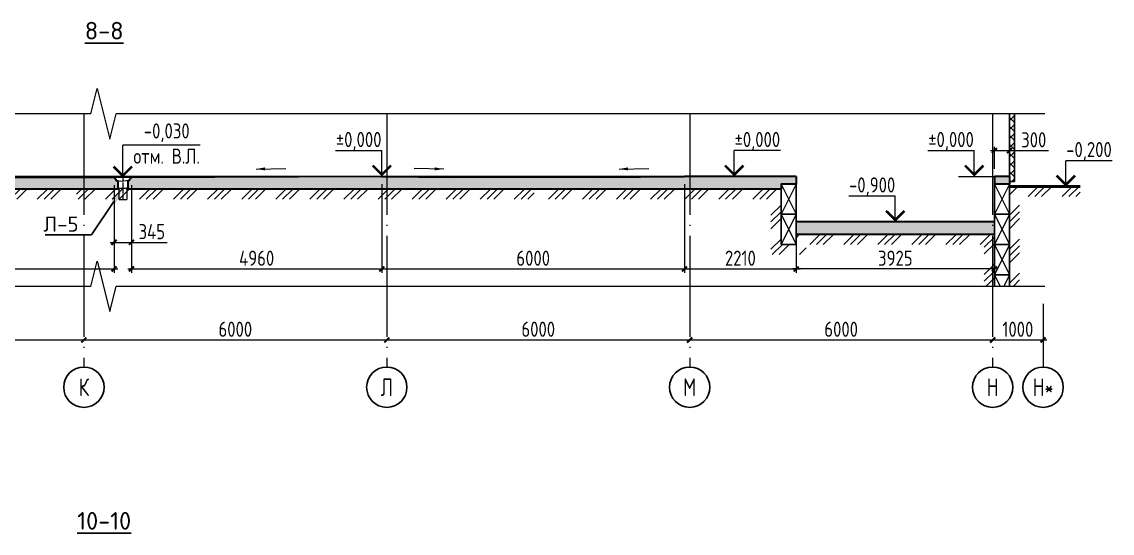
# Model space of a CAD drawing. Extents: x -965262 to 1142518, y -357520 to 71675.
# Drawn here: x 200595 to 222193, y -221690 to -211553 of the extents above; entities that cross this region are included whole.
import ezdxf
from ezdxf import colors
from ezdxf.entities.mleader import LeaderData, LeaderLine
from ezdxf.math import Vec2, Vec3

# ---------------------------------------------------------------- set-up
doc = ezdxf.new("R2010")
doc.units = 0
doc.header["$LTSCALE"] = 10
doc.linetypes.add('DOTE', pattern=[2.42, 2, -0.2, 0.02, -0.2])
doc.layers.get('0').update_dxf_attribs({"linetype": 'CONTINUOUS', "lineweight": 30})
doc.layers.get('Defpoints').update_dxf_attribs({"linetype": 'CONTINUOUS'})
doc.layers.add('DOTE', color=7, linetype='DOTE', lineweight=9)
doc.layers.add('полы', color=3, linetype='CONTINUOUS', lineweight=35)
doc.styles.add('GOST 2.304', font='isocpeur.ttf', dxfattribs={"width": 0.75, "height": 250})
doc.styles.get("Standard").update_dxf_attribs({"font": 'isocpeur.ttf', "height": 300})
doc.styles.add('ГОСТ 2м', font='isocpeur.ttf', dxfattribs={"width": 0.8, "height": 250})
doc.dimstyles.new('ГОСТ 2м', dxfattribs={"dimtxt": 250, "dimasz": 100, "dimexe": 75, "dimexo": 150, "dimgap": 62.5, "dimtad": 1, "dimdec": 0, "dimtxsty": 'ГОСТ 2м', "dimblk": 'ARCHTICK', "dimcen": 150, "dimdle": 75, "dimclrd": 256, "dimclre": 256, "dimclrt": 256, "dimadec": 0, "dimazin": 0, "dimtfac": 1, "dimtdec": 0, "dimtmove": 0, "dimatfit": 3, "dimldrblk": 'OBLIQUE', "dimfxl": 1, "dimlwd": 15, "dimlwe": 15, "dimarcsym": 0})

# ---------------------------------------------------------------- blocks, each defined once
blk = doc.blocks.new('_ArchTick')
at = {"color": 0, "linetype": 'ByBlock', "lineweight": 0, "const_width": 0.4}
blk.add_lwpolyline([(-0.5, -0.5), (0.5, 0.5)], dxfattribs=at)
blk = doc.blocks.new('*D1549')
at = {"lineweight": 15, "transparency": 16777216}
for p, q in [((219749, -217860), (220899, -217860)), ((219824, -217710), (219824, -217785)), ((220824, -217710), (220824, -217785))]:
    blk.add_line(p, q, dxfattribs=at)
at = {"layer": 'Defpoints', "color": 0, "lineweight": 15, "transparency": 16777216}
for p in [(219824, -217860), (220824, -217860), (220824, -217860)]:
    blk.add_point(p, dxfattribs=at)
at = {"lineweight": 15, "transparency": 16777216, "xscale": 100, "yscale": 100, "zscale": 100, "rotation": 180}
blk.add_blockref('_ArchTick', (219824, -217860), dxfattribs=at)
at = {"lineweight": 15, "transparency": 16777216, "xscale": 100, "yscale": 100, "zscale": 100}
blk.add_blockref('_ArchTick', (220824, -217860), dxfattribs=at)
at = {"lineweight": 15, "transparency": 16777216, "insert": (220324, -217647), "char_height": 250, "attachment_point": 5, "style": 'ГОСТ 2м'}
blk.add_mtext('{\\H1.2x;1000}', dxfattribs=at)
blk = doc.blocks.new('_Oblique')
at = {"color": 0, "linetype": 'ByBlock', "lineweight": -2}
blk.add_line((-0.5, -0.5), (0.5, 0.5), dxfattribs=at)
blk = doc.blocks.new('*D1551')
at = {"lineweight": 15, "transparency": 16777216}
for p, q in [((195749, -217860), (201899, -217860)), ((195824, -217710), (195824, -217785)), ((201824, -217710), (201824, -217785))]:
    blk.add_line(p, q, dxfattribs=at)
at = {"layer": 'Defpoints', "color": 0, "lineweight": 15, "transparency": 16777216}
for p in [(195824, -217860), (201824, -217860), (201824, -217860)]:
    blk.add_point(p, dxfattribs=at)
at = {"lineweight": 15, "transparency": 16777216, "xscale": 100, "yscale": 100, "zscale": 100, "rotation": 180}
blk.add_blockref('_ArchTick', (195824, -217860), dxfattribs=at)
at = {"lineweight": 15, "transparency": 16777216, "xscale": 100, "yscale": 100, "zscale": 100}
blk.add_blockref('_ArchTick', (201824, -217860), dxfattribs=at)
at = {"lineweight": 15, "transparency": 16777216, "insert": (198824, -217647), "char_height": 250, "attachment_point": 5, "style": 'ГОСТ 2м'}
blk.add_mtext('{\\H1.2x;6000}', dxfattribs=at)
blk = doc.blocks.new('*D1552')
at = {"lineweight": 15, "transparency": 16777216}
for p, q in [((201749, -217860), (207899, -217860)), ((201824, -217710), (201824, -217785)), ((207824, -217710), (207824, -217785))]:
    blk.add_line(p, q, dxfattribs=at)
at = {"layer": 'Defpoints', "color": 0, "lineweight": 15, "transparency": 16777216}
for p in [(201824, -217860), (207824, -217860), (207824, -217860)]:
    blk.add_point(p, dxfattribs=at)
at = {"lineweight": 15, "transparency": 16777216, "xscale": 100, "yscale": 100, "zscale": 100, "rotation": 180}
blk.add_blockref('_ArchTick', (201824, -217860), dxfattribs=at)
at = {"lineweight": 15, "transparency": 16777216, "xscale": 100, "yscale": 100, "zscale": 100}
blk.add_blockref('_ArchTick', (207824, -217860), dxfattribs=at)
at = {"lineweight": 15, "transparency": 16777216, "insert": (204824, -217647), "char_height": 250, "attachment_point": 5, "style": 'ГОСТ 2м'}
blk.add_mtext('{\\H1.2x;6000}', dxfattribs=at)
blk = doc.blocks.new('*D1553')
at = {"lineweight": 15, "transparency": 16777216}
for p, q in [((207749, -217860), (213899, -217860)), ((207824, -217710), (207824, -217785)), ((213824, -217710), (213824, -217785))]:
    blk.add_line(p, q, dxfattribs=at)
at = {"layer": 'Defpoints', "color": 0, "lineweight": 15, "transparency": 16777216}
for p in [(207824, -217860), (213824, -217860), (213824, -217860)]:
    blk.add_point(p, dxfattribs=at)
at = {"lineweight": 15, "transparency": 16777216, "xscale": 100, "yscale": 100, "zscale": 100, "rotation": 180}
blk.add_blockref('_ArchTick', (207824, -217860), dxfattribs=at)
at = {"lineweight": 15, "transparency": 16777216, "xscale": 100, "yscale": 100, "zscale": 100}
blk.add_blockref('_ArchTick', (213824, -217860), dxfattribs=at)
at = {"lineweight": 15, "transparency": 16777216, "insert": (210824, -217647), "char_height": 250, "attachment_point": 5, "style": 'ГОСТ 2м'}
blk.add_mtext('{\\H1.2x;6000}', dxfattribs=at)
blk = doc.blocks.new('*D1554')
at = {"lineweight": 15, "transparency": 16777216}
for p, q in [((213749, -217860), (219899, -217860)), ((213824, -217710), (213824, -217785)), ((219824, -217710), (219824, -217785))]:
    blk.add_line(p, q, dxfattribs=at)
at = {"layer": 'Defpoints', "color": 0, "lineweight": 15, "transparency": 16777216}
for p in [(213824, -217860), (219824, -217860), (219824, -217860)]:
    blk.add_point(p, dxfattribs=at)
at = {"lineweight": 15, "transparency": 16777216, "xscale": 100, "yscale": 100, "zscale": 100, "rotation": 180}
blk.add_blockref('_ArchTick', (213824, -217860), dxfattribs=at)
at = {"lineweight": 15, "transparency": 16777216, "xscale": 100, "yscale": 100, "zscale": 100}
blk.add_blockref('_ArchTick', (219824, -217860), dxfattribs=at)
at = {"lineweight": 15, "transparency": 16777216, "insert": (216824, -217647), "char_height": 250, "attachment_point": 5, "style": 'ГОСТ 2м'}
blk.add_mtext('{\\H1.2x;6000}', dxfattribs=at)
blk = doc.blocks.new('*D1620')
at = {"lineweight": 15, "ltscale": 50, "transparency": 16777216}
for p, q in [((195209, -214769), (195209, -216527)), ((202422, -214789), (202422, -216527)), ((195134, -216452), (202497, -216452))]:
    blk.add_line(p, q, dxfattribs=at)
at = {"layer": 'Defpoints', "color": 0, "lineweight": 15, "ltscale": 50, "transparency": 16777216}
for p in [(195209, -214619), (202422, -214639), (202422, -216452)]:
    blk.add_point(p, dxfattribs=at)
at = {"lineweight": 15, "ltscale": 50, "transparency": 16777216, "xscale": 100, "yscale": 100, "zscale": 100, "rotation": 180}
blk.add_blockref('_ArchTick', (195209, -216452), dxfattribs=at)
at = {"lineweight": 15, "ltscale": 50, "transparency": 16777216, "xscale": 100, "yscale": 100, "zscale": 100}
blk.add_blockref('_ArchTick', (202422, -216452), dxfattribs=at)
at = {"lineweight": 15, "ltscale": 50, "transparency": 16777216, "insert": (198816, -216239), "char_height": 250, "attachment_point": 5, "style": 'ГОСТ 2м'}
blk.add_mtext('{\\H1.2x;7210}', dxfattribs=at)
blk = doc.blocks.new('*D1621')
at = {"lineweight": 15, "ltscale": 50, "transparency": 16777216}
for p, q in [((213722, -214769), (213722, -216527)), ((215934, -214769), (215934, -216527)), ((213647, -216452), (216009, -216452))]:
    blk.add_line(p, q, dxfattribs=at)
at = {"layer": 'Defpoints', "color": 0, "lineweight": 15, "ltscale": 50, "transparency": 16777216}
for p in [(213722, -214619), (215934, -214619), (215934, -216452)]:
    blk.add_point(p, dxfattribs=at)
at = {"lineweight": 15, "ltscale": 50, "transparency": 16777216, "xscale": 100, "yscale": 100, "zscale": 100, "rotation": 180}
blk.add_blockref('_ArchTick', (213722, -216452), dxfattribs=at)
at = {"lineweight": 15, "ltscale": 50, "transparency": 16777216, "xscale": 100, "yscale": 100, "zscale": 100}
blk.add_blockref('_ArchTick', (215934, -216452), dxfattribs=at)
at = {"lineweight": 15, "ltscale": 50, "transparency": 16777216, "insert": (214828, -216239), "char_height": 250, "attachment_point": 5, "style": 'ГОСТ 2м'}
blk.add_mtext('{\\H1.2x;2210}', dxfattribs=at)
blk = doc.blocks.new('*D1622')
at = {"lineweight": 15, "ltscale": 50, "transparency": 16777216}
for p, q in [((219859, -214469), (219859, -214031)), ((220159, -214470), (220159, -214031)), ((219784, -214106), (220159, -214106)), ((220159, -214106), (220930, -214106))]:
    blk.add_line(p, q, dxfattribs=at)
at = {"layer": 'Defpoints', "color": 0, "lineweight": 15, "ltscale": 50, "transparency": 16777216}
for p in [(220159, -214106), (219859, -214619), (220159, -214620, -12)]:
    blk.add_point(p, dxfattribs=at)
at = {"lineweight": 15, "ltscale": 50, "transparency": 16777216, "xscale": 100, "yscale": 100, "zscale": 100, "rotation": 180}
blk.add_blockref('_ArchTick', (219859, -214106), dxfattribs=at)
at = {"lineweight": 15, "ltscale": 50, "transparency": 16777216, "xscale": 100, "yscale": 100, "zscale": 100}
blk.add_blockref('_ArchTick', (220159, -214106), dxfattribs=at)
at = {"lineweight": 15, "ltscale": 50, "transparency": 16777216, "insert": (220639, -213893), "char_height": 250, "attachment_point": 5, "style": 'ГОСТ 2м'}
blk.add_mtext('{\\H1.2x;300}', dxfattribs=at)
blk = doc.blocks.new('*D1623')
at = {"lineweight": 15, "ltscale": 50, "transparency": 16777216}
for p, q in [((219859, -215919), (219859, -216527)), ((215934, -216119), (215934, -216527)), ((219934, -216452), (215859, -216452))]:
    blk.add_line(p, q, dxfattribs=at)
at = {"layer": 'Defpoints', "color": 0, "lineweight": 15, "ltscale": 50, "transparency": 16777216}
for p in [(215934, -215969), (219859, -215769), (215934, -216452)]:
    blk.add_point(p, dxfattribs=at)
at = {"lineweight": 15, "ltscale": 50, "transparency": 16777216, "xscale": 100, "yscale": 100, "zscale": 100, "rotation": 180}
blk.add_blockref('_ArchTick', (215934, -216452), dxfattribs=at)
at = {"lineweight": 15, "ltscale": 50, "transparency": 16777216, "xscale": 100, "yscale": 100, "zscale": 100}
blk.add_blockref('_ArchTick', (219859, -216452), dxfattribs=at)
at = {"lineweight": 15, "ltscale": 50, "transparency": 16777216, "insert": (217897, -216239), "char_height": 250, "attachment_point": 5, "style": 'ГОСТ 2м'}
blk.add_mtext('{\\H1.2x;3925}', dxfattribs=at)
blk = doc.blocks.new('*D1624')
at = {"lineweight": 15, "ltscale": 50, "transparency": 16777216}
for p, q in [((202767, -214789), (202767, -216527)), ((207726, -214769), (207726, -216527)), ((202692, -216452), (207801, -216452))]:
    blk.add_line(p, q, dxfattribs=at)
at = {"layer": 'Defpoints', "color": 0, "lineweight": 15, "ltscale": 50, "transparency": 16777216}
for p in [(202767, -214639), (207726, -214619), (207726, -216452)]:
    blk.add_point(p, dxfattribs=at)
at = {"lineweight": 15, "ltscale": 50, "transparency": 16777216, "xscale": 100, "yscale": 100, "zscale": 100, "rotation": 180}
blk.add_blockref('_ArchTick', (202767, -216452), dxfattribs=at)
at = {"lineweight": 15, "ltscale": 50, "transparency": 16777216, "xscale": 100, "yscale": 100, "zscale": 100}
blk.add_blockref('_ArchTick', (207726, -216452), dxfattribs=at)
at = {"lineweight": 15, "ltscale": 50, "transparency": 16777216, "insert": (205247, -216239), "char_height": 250, "attachment_point": 5, "style": 'ГОСТ 2м'}
blk.add_mtext('{\\H1.2x;4960}', dxfattribs=at)
blk = doc.blocks.new('*D1555')
at = {"lineweight": 15, "ltscale": 50, "transparency": 16777216}
for p, q in [((202422, -214789), (202422, -216000)), ((202767, -214789), (202767, -216000)), ((202347, -215925), (202767, -215925)), ((202767, -215925), (203472, -215925))]:
    blk.add_line(p, q, dxfattribs=at)
at = {"layer": 'Defpoints', "color": 0, "lineweight": 15, "ltscale": 50, "transparency": 16777216}
for p in [(202422, -214639, 1772), (202767, -214639, 1772), (202767, -215925)]:
    blk.add_point(p, dxfattribs=at)
at = {"lineweight": 15, "ltscale": 50, "transparency": 16777216, "xscale": 100, "yscale": 100, "zscale": 100, "rotation": 180}
blk.add_blockref('_ArchTick', (202422, -215925), dxfattribs=at)
at = {"lineweight": 15, "ltscale": 50, "transparency": 16777216, "xscale": 100, "yscale": 100, "zscale": 100}
blk.add_blockref('_ArchTick', (202767, -215925), dxfattribs=at)
at = {"lineweight": 15, "ltscale": 50, "transparency": 16777216, "insert": (203170, -215712), "char_height": 250, "attachment_point": 5, "style": 'ГОСТ 2м'}
blk.add_mtext('{\\H1.2x;345}', dxfattribs=at)
blk = doc.blocks.new('*D1718')
at = {"lineweight": 15, "transparency": 16777216}
for p, q in [((207726, -214769), (207726, -216527)), ((213722, -214769), (213722, -216527)), ((207651, -216452), (213797, -216452))]:
    blk.add_line(p, q, dxfattribs=at)
at = {"layer": 'Defpoints', "color": 0, "lineweight": 15, "transparency": 16777216}
for p in [(207726, -214619, 3260), (213722, -214619, 3260), (213722, -216452)]:
    blk.add_point(p, dxfattribs=at)
at = {"lineweight": 15, "transparency": 16777216, "xscale": 100, "yscale": 100, "zscale": 100, "rotation": 180}
blk.add_blockref('_ArchTick', (207726, -216452), dxfattribs=at)
at = {"lineweight": 15, "transparency": 16777216, "xscale": 100, "yscale": 100, "zscale": 100}
blk.add_blockref('_ArchTick', (213722, -216452), dxfattribs=at)
at = {"lineweight": 15, "transparency": 16777216, "insert": (210724, -216239), "char_height": 250, "attachment_point": 5, "style": 'ГОСТ 2м'}
blk.add_mtext('{\\H1.2x;6000}', dxfattribs=at)

msp = doc.modelspace()

# ---------------------------------------------------------------- hatches: boundary and pattern name
at = {"lineweight": 15, "ltscale": 50}
h = msp.add_hatch(dxfattribs=at)
h.set_pattern_fill('ANSI37', color=256, scale=40, style=0)
h.set_pattern_definition([(45, (-2733954.96, -40518.6), (-89.802561, 89.802561), []), (135, (-2733954.96, -40518.6), (-89.802561, -89.802561), [])])
h.paths.add_polyline_path([(220259.3, -214718.9), (220259.3, -213376.9), (220159.3, -213376.9), (220159.3, -214718.9)])
h = msp.add_hatch(dxfattribs=at)
h.set_pattern_fill('MCSHATCHBG', color=256, scale=30, style=0, pattern_type=2)
h.set_pattern_definition([(45, (187505.26, -125864.05), (-337.5, 337.5), []), (45, (187640.26, -125864.05), (-337.5, 337.5), []), (45, (187100.26, -125864.05), (-337.5, 337.5), [])])
h.paths.add_polyline_path([(183667.2, -215068.9), (183667.2, -214868.9), (184574.3, -214868.9), (184574.3, -215968.9), (185074.3, -215968.9), (185074.3, -214868.9), (188819.8, -214868.9), (188819.8, -215068.9), (185274.3, -215068.9), (185274.3, -216168.9), (184374.3, -216168.9), (184374.3, -215068.9)])
h.paths.add_polyline_path([(188929.8, -215068.9), (201514.8, -215068.9), (201514.8, -214868.9), (188929.8, -214868.9)])
h.paths.add_polyline_path([(201674.8, -215068.9), (210744.8, -215068.9), (210744.8, -214868.9), (201674.8, -214868.9)])
h.paths.add_polyline_path([(210904.8, -215068.9), (210904.8, -214868.9), (215634.3, -214868.9), (215634.3, -215968.9), (215934.3, -215968.9), (215940.5, -215768.9), (219859.3, -215768.9), (219859.3, -216797.9), (219659.3, -216797.9), (219659.3, -215968.9), (216134.3, -215968.9), (216134.3, -216168.9), (215434.3, -216168.9), (215434.3, -215068.9)])
h.paths.add_polyline_path([(220159.3, -216797.9), (220159.3, -214818.9), (221560.2, -214818.9), (221560.2, -215018.9), (220359.3, -215018.9), (220359.3, -216797.9)])
at = {"layer": 'полы', "lineweight": 15, "ltscale": 50}
h = msp.add_hatch(dxfattribs=at)
h.set_pattern_fill('ANSI35', color=256, scale=40, angle=90, style=0)
h.set_pattern_definition([(135, (-2733954.96, -40518.6), (-179.605122, -179.605122), []), (135, (-2733954.96, -40339), (-179.605122, -179.605122), [317.5, -63.5, 0, -63.5])])
h.paths.add_polyline_path([(183167.2, -214621.9), (183824.3, -214618.9), (188752.3, -214638.9), (188752.3, -214648.9), (188769.8, -214648.9), (188769.8, -214668.9), (188789.8, -214668.9), (188789.8, -214698.9), (188794.8, -214699.5), (188794.8, -214849.5), (188819.8, -214849.5), (188819.8, -214868.9), (185074.3, -214868.9), (185074.3, -214768.9), (184574.3, -214768.9), (184574.3, -214868.9), (183167.2, -214868.9)])
h.paths.add_polyline_path([(188929.8, -214868.9), (188929.8, -214849.5), (188954.8, -214849.5), (188954.8, -214699.5), (188959.8, -214698.9), (188959.8, -214668.9), (188979.8, -214668.9), (188979.8, -214648.9), (188997.3, -214648.9), (188997.3, -214638.9), (195209.3, -214618.9), (201824.3, -214637.2), (202422.3, -214638.9), (202422.3, -214648.9), (202439.8, -214648.9), (202439.8, -214668.9), (202459.8, -214668.9), (202459.8, -214698.9), (202494.8, -214703), (202494.8, -214849.5), (202514.8, -214849.5), (202514.8, -214868.9)])
h.paths.add_polyline_path([(202674.8, -214868.9), (202674.8, -214849.5), (202694.8, -214849.5), (202694.8, -214703), (202729.8, -214698.9), (202729.8, -214668.9), (202749.8, -214668.9), (202749.8, -214648.9), (202767.3, -214648.9), (202767.3, -214638.9), (207499.3, -214618.9), (215934.3, -214618.9), (215934.3, -214768.9), (215634.3, -214768.9), (215634.3, -214868.9)])
h.paths.add_polyline_path([(215934.3, -215768.9), (219859.3, -215768.9), (219859.3, -215518.9), (215934.3, -215518.9)])
h.paths.add_polyline_path([(219859.3, -214768.9), (220159.3, -214768.9), (220159.3, -214618.9), (219859.3, -214618.9)])
h.paths.add_polyline_path([(183167.2, -214868.9), (183167.2, -214837.4), (183293.2, -214868.9)], flags=17)

# ---------------------------------------------------------------- linework, layer by layer
at = {"color": 5, "lineweight": 15, "ltscale": 50}
for p, q in [((201963.2, -213376.9, 13061.6), (183167.2, -213376.9, 13061.6)), ((220859.3, -213376.9, 13061.6), (202463.2, -213376.9, 13061.6)), ((201963.2, -216797.9, 13061.6), (183167.2, -216797.9, 13061.6)), ((220859.3, -216797.9, 13061.6), (202463.2, -216797.9, 13061.6))]:
    msp.add_line(p, q, dxfattribs=at)
at = {"ltscale": 50}
for p, q in [((220159.3, -213376.9, 11707.2), (220159.3, -214718.9, 13061.6)), ((220259.3, -213376.9, 13158.5), (220259.3, -214718.9, 13120.5)), ((215634.3, -214768.9, 13061.6), (215934.3, -214768.9, 13061.6)), ((220259.3, -214718.9, 13061.6), (220159.3, -214718.9, 13061.6)), ((220159.3, -216568.9, 13061.6), (219859.3, -216568.9, 13061.6)), ((219859.3, -216568.9, 13061.6), (219859.3, -216797.9, 13061.6)), ((220159.3, -216797.9, 13061.6), (220159.3, -216568.9, 13061.6))]:
    msp.add_line(p, q, dxfattribs=at)
at = {"lineweight": 15}
for p, q in [((202594.8, -214638.9, 13061.6), (202594.8, -213999.3, 13061.6)), ((207726.3, -214618.9, 13061.6), (207726.3, -214105.8, 13061.6)), ((214705.9, -214618.9, 13061.6), (214705.9, -214105.8, 13061.6)), ((219459.9, -214618.9, 13055.6), (219459.9, -214105.8, 13055.6)), ((221274.6, -214818.9, 13055.6), (221274.6, -214305.8, 13055.6)), ((202494.8, -214703, 13061.6), (202494.8, -214849.5, 13061.6)), ((202494.8, -214849.5, 13061.6), (202694.8, -214849.5, 13061.6)), ((202514.8, -214849.5, 13061.6), (202514.8, -215076.5, 13061.6)), ((202674.8, -214849.5, 13061.6), (202674.8, -215076.5, 13061.6)), ((202694.8, -214703, 13061.6), (202694.8, -214849.5, 13061.6)), ((215634.3, -214768.9, 13061.6), (215934.3, -215368.9, 13061.6)), ((215934.3, -214768.9, 13061.6), (215634.3, -215368.9, 13061.6)), ((219859.3, -214768.9, 13061.6), (220159.3, -215368.9, 13061.6)), ((220159.3, -214768.9, 13061.6), (219859.3, -215368.9, 13061.6)), ((202514.8, -215076.5, 13061.6), (202674.8, -215076.5, 13061.6)), ((217896.8, -215518.9, 13140.1), (217896.8, -215005.8, 13140.1)), ((215634.3, -215368.9, 13061.6), (215934.3, -215968.9, 13061.6)), ((215934.3, -215368.9, 13061.6), (215634.3, -215968.9, 13061.6)), ((219859.3, -215368.9, 13061.6), (220159.3, -215968.9, 13061.6)), ((220159.3, -215368.9, 13061.6), (219859.3, -215968.9, 13061.6)), ((219859.3, -215968.9, 13061.6), (220159.3, -216568.9, 13061.6)), ((220159.3, -215968.9, 13061.6), (219859.3, -216568.9, 13061.6)), ((219859.3, -216568.9, 13061.6), (219973.8, -216797.9, 13061.6)), ((220159.3, -216568.9, 13061.6), (220044.8, -216797.9, 13061.6))]:
    msp.add_line(p, q, dxfattribs=at)
at = {"lineweight": 15, "ltscale": 0.3}
for p, q in [((204128.3, -213999.3, 13061.6), (202594.8, -213999.3, 13061.6)), ((206808.2, -214105.8, 13061.6), (207726.3, -214105.8, 13061.6)), ((215624, -214105.8, 13061.6), (214705.9, -214105.8, 13061.6)), ((218541.8, -214105.8, 13055.6), (219459.9, -214105.8, 13055.6)), ((222192.7, -214305.8, 13055.6), (221274.6, -214305.8, 13055.6)), ((219146.7, -214618.9, 13055.6), (219894.9, -214618.9, 13055.6)), ((216978.7, -215005.8, 13140.1), (217896.8, -215005.8, 13140.1))]:
    msp.add_line(p, q, dxfattribs=at)
at = {"lineweight": 15, "ltscale": 50}
for p, q in [((205234.8, -214471, 10848.6), (205822.8, -214464.2, 10848.6)), ((208951.5, -214471, 10848.6), (208363.5, -214464.2, 10848.6)), ((212424.7, -214471, 10848.6), (213012.7, -214464.2, 10848.6)), ((202422.3, -214638.9, 13061.6), (202422.3, -214648.9, 13061.6)), ((202439.8, -214648.9, 13061.6), (202439.8, -214668.9, 13061.6)), ((202459.8, -214668.9, 13061.6), (202459.8, -214698.9, 13061.6)), ((202729.8, -214668.9, 13061.6), (202729.8, -214698.9, 13061.6)), ((202749.8, -214648.9, 13061.6), (202749.8, -214668.9, 13061.6)), ((202767.3, -214638.9, 13061.6), (202767.3, -214648.9, 13061.6))]:
    msp.add_line(p, q, dxfattribs=at)
at = {"lineweight": 15, "ltscale": 10}
for p, q in [((202439.8, -214648.9, 13061.6), (202422.3, -214648.9, 13061.6)), ((202439.8, -214668.9, 13061.6), (202459.8, -214668.9, 13061.6)), ((202749.8, -214668.9, 13061.6), (202729.8, -214668.9, 13061.6)), ((202767.3, -214648.9, 13061.6), (202749.8, -214648.9, 13061.6))]:
    msp.add_line(p, q, dxfattribs=at)
at = {"lineweight": 15, "ltscale": 2.5}
for p in [(202459.8, -214698.9, 13061.6), (202729.8, -214698.9, 13061.6)]:
    msp.add_line(p, (202594.8, -214714.7, 13061.6), dxfattribs=at)
at = {"lineweight": 50, "ltscale": 50}
msp.add_line((221560.2, -214818.9, 13049.6), (220159.3, -214818.9, 13061.6), dxfattribs=at)
at = {"color": 5, "lineweight": 15, "ltscale": 10, "elevation": 13061.6}
for points in [[(201963.2, -213376.9), (202088.2, -212876.9)], [(202088.2, -212876.9), (202338.2, -213876.9)], [(202338.2, -213876.9), (202463.2, -213376.9)], [(201963.2, -216797.9), (202088.2, -216297.9)], [(202088.2, -216297.9), (202338.2, -217297.9)], [(202338.2, -217297.9), (202463.2, -216797.9)]]:
    msp.add_lwpolyline(points, dxfattribs=at)
at = {"lineweight": 15, "const_width": 50}
for points, elevation in [([(202412.4, -214421.2), (202594.8, -214603.5), (202777.1, -214421.2)], 13061.6), ([(207543.9, -214401.2), (207726.3, -214583.5), (207908.6, -214401.2)], 13061.6), ([(214888.3, -214401.2), (214705.9, -214583.5), (214523.6, -214401.2)], 13061.6), ([(219277.5, -214401.2), (219459.9, -214583.5), (219642.2, -214401.2)], 13055.6), ([(221456.9, -214601.2), (221274.6, -214783.5), (221092.3, -214601.2)], 13055.6), ([(218079.1, -215301.2), (217896.8, -215483.5), (217714.4, -215301.2)], 13140.1)]:
    msp.add_lwpolyline(points, dxfattribs=dict(at, elevation=elevation))
at = {"lineweight": 15, "ltscale": 100, "extrusion": (0, 1, 0), "elevation": -214638.9}
msp.add_lwpolyline([(-202767.3, 13061.6), (-202422.3, 13061.6)], dxfattribs=at)
at = {"ltscale": 50, "elevation": 13061.6}
for points in [[(215634.3, -215368.9), (215934.3, -215368.9), (215934.3, -214768.9), (215634.3, -214768.9)], [(219859.3, -215368.9), (220159.3, -215368.9), (220159.3, -214768.9), (219859.3, -214768.9)], [(215634.3, -215968.9), (215934.3, -215968.9), (215934.3, -215368.9), (215634.3, -215368.9)], [(219859.3, -215968.9), (220159.3, -215968.9), (220159.3, -215368.9), (219859.3, -215368.9)], [(219859.3, -216568.9), (220159.3, -216568.9), (220159.3, -215968.9), (219859.3, -215968.9)]]:
    msp.add_lwpolyline(points, close=True, dxfattribs=at)
at = {"lineweight": 15, "ltscale": 50}
for points in [[(205415.2, -214498.7, 10848.6), (205414.4, -214438.7, 10848.6), (205234.8, -214471, 10848.6)], [(208771.1, -214498.7, 10848.6), (208771.9, -214438.7, 10848.6), (208951.5, -214471, 10848.6)], [(212605, -214498.7, 10848.6), (212604.3, -214438.7, 10848.6), (212424.7, -214471, 10848.6)]]:
    msp.add_solid(points, dxfattribs=at)
at = {"layer": 'DOTE', "ltscale": 100}
for p, q in [((201824.3, -213376.9, 13061.6), (201824.3, -218396.3, 13061.6)), ((207824.3, -213376.9, 13061.6), (207824.3, -218396.3, 13061.6)), ((213824.3, -213376.9, 13061.6), (213824.3, -218396.3, 13061.6)), ((219824.3, -213376.9, 13061.6), (219824.3, -218396.3, 13061.6)), ((220824.3, -217141.5, 14428), (220824.3, -218396.3, 14512.9))]:
    msp.add_line(p, q, dxfattribs=at)
at = {"layer": 'DOTE', "ltscale": 5}
msp.add_line((202594.8, -214615.6, 13061.6), (202594.8, -215089.2, 13061.6), dxfattribs=at)
at = {"layer": 'DOTE', "linetype": 'Continuous', "lineweight": 30}
for centre in [(201824.3, -218796.3, 14512.9), (207824.3, -218796.3, 14512.9), (213824.3, -218796.3, 14512.9), (219824.3, -218796.3, 14512.9), (220824.3, -218796.3, 14512.9)]:
    msp.add_circle(centre, 400, dxfattribs=at)
at = {"layer": 'полы', "ltscale": 50}
for p, q in [((195209.3, -214618.9, 13061.6), (202422.3, -214638.9, 13061.6)), ((202422.3, -214638.9, 13061.6), (202422.3, -214648.9, 13061.6)), ((202422.3, -214648.9, 13061.6), (202439.8, -214648.9, 13061.6)), ((202439.8, -214648.9, 13061.6), (202439.8, -214668.9, 13061.6)), ((202439.8, -214668.9, 13061.6), (202459.8, -214668.9, 13061.6)), ((202459.8, -214668.9, 13061.6), (202459.8, -214698.9, 13061.6)), ((202749.8, -214668.9, 13061.6), (202729.8, -214668.9, 13061.6)), ((202729.8, -214668.9, 13061.6), (202729.8, -214698.9, 13061.6)), ((202767.3, -214648.9, 13061.6), (202749.8, -214648.9, 13061.6)), ((202749.8, -214648.9, 13061.6), (202749.8, -214668.9, 13061.6)), ((207726.3, -214618.9, 13061.6), (202767.3, -214638.9, 13061.6)), ((202767.3, -214638.9, 13061.6), (202767.3, -214648.9, 13061.6)), ((207726.3, -214618.9, 13061.6), (209177.1, -214630.7, 13061.6)), ((211987.2, -214630.7, 13061.6), (209177.1, -214630.7, 13061.6)), ((211987.2, -214630.7, 13061.6), (213722.3, -214618.9, 13061.6)), ((215934.3, -214618.9, 13061.6), (213722.3, -214618.9, 13061.6)), ((215934.3, -214618.9, 13061.6), (215934.3, -214768.9, 13061.6)), ((220159.3, -214618.9, 13049.6), (219859.3, -214618.9, 13061.6)), ((219859.3, -214618.9, 13061.6), (219859.3, -214768.9, 13061.6)), ((220159.3, -214618.9, 13049.6), (220159.3, -214768.9, 13061.6)), ((202514.8, -214868.9, 14870.1), (188929.8, -214868.9, 13061.6)), ((202459.8, -214698.9, 13061.6), (202494.8, -214703, 13061.6)), ((202494.8, -214703, 13061.6), (202494.8, -214849.5, 13061.6)), ((202494.8, -214849.5, 13061.6), (202514.8, -214849.5, 13061.6)), ((202514.8, -214849.5, 13061.6), (202514.8, -214868.9, 14870.1)), ((202694.8, -214849.5, 13061.6), (202674.8, -214849.5, 13061.6)), ((202674.8, -214849.5, 13061.6), (202674.8, -214868.9, 14870.1)), ((215634.3, -214868.9, 13061.6), (202674.8, -214868.9, 13061.6)), ((202729.8, -214698.9, 13061.6), (202694.8, -214703, 13061.6)), ((202694.8, -214703, 13061.6), (202694.8, -214849.5, 13061.6)), ((215934.3, -214768.9, 13061.6), (215634.3, -214768.9, 13061.6)), ((215634.3, -214768.9, 13061.6), (215634.3, -214868.9, 13061.6)), ((220159.3, -214768.9, 13061.6), (219859.3, -214768.9, 13061.6)), ((219859.3, -215518.9, 13061.6), (215934.3, -215518.9, 13218.6)), ((219859.3, -215768.9, 13061.6), (215934.3, -215768.9, 13218.6))]:
    msp.add_line(p, q, dxfattribs=at)
at = {"layer": 'полы', "lineweight": 0, "ltscale": 50}
msp.add_line((213722.3, -214618.9, 13061.6), (196159.3, -214618.9, 13061.6), dxfattribs=at)

# ---------------------------------------------------------------- texts
at = {"char_height": 300, "attachment_point": 5, "style": 'GOST 2.304'}
for s, insert, width in [('{\\W0.8;-0,030\\Pотм. В.Л.}', (203465.6, -213966.4, 13061.6), 1670.673), ('{\\W0.8;%%P0,000}', (207267.7, -213921.1, 13061.6), 1200), ('{\\W0.8;%%P0,000}', (215164.5, -213921.1, 13061.6), 1200), ('{\\W0.8;%%P0,000}', (219001.3, -213921.1, 13055.6), 1200), ('{\\W0.8;-0,200}', (221733.1, -214121.1, 13055.6), 1200), ('{\\W0.8;-0,900}', (217438.2, -214821.1, 13140.1), 1200)]:
    msp.add_mtext(s, dxfattribs=dict(at, insert=insert, width=width))
at = {"layer": 'DOTE', "linetype": 'Continuous', "lineweight": 30, "ltscale": 100, "char_height": 350, "width": 800, "attachment_point": 5, "style": 'GOST 2.304'}
for s, insert in [('{\\W1;\\L\\C5;8-8}', (202226.8, -211729.2, -4711.1)), ('К', (201824.3, -218796.3, 14512.9)), ('Л', (207824.3, -218796.3, 14512.9)), ('М', (213824.3, -218796.3, 14512.9)), ('Н', (219824.3, -218796.3, 14512.9)), ('Н*', (220824.3, -218796.3, 14512.9)), ('{\\W1;\\L\\C5;10-10}', (202226.8, -221445, -4711.1))]:
    msp.add_mtext(s, dxfattribs=dict(at, insert=insert))

# ---------------------------------------------------------------- dimensions: what is measured, and where the dimension line sits
at = {"lineweight": 15, "ltscale": 50}
dim = msp.add_linear_dim(base=(220159.3, -214105.8, 13061.6), p1=(219859.3, -214618.9, 13061.6), p2=(220159.3, -214619.8, 13049.7), text='{\\H1.2x;<>}', dimstyle='ГОСТ 2м', dxfattribs=at)
dim.commit()
dim.dimension.update_dxf_attribs({"geometry": '*D1622', "text_midpoint": (220639, -214105.8, 13061.6), "dimtype": 160})
for base, p1, p2, text, picture, middle in [((202422.3, -216451.9, 13061.6), (195209.3, -214618.9, 13061.6), (202422.3, -214638.9, 13061.6), '{\\H1.2x;7210}', '*D1620', (198815.8, -216239.4, 13061.6)), ((202767.3, -215924.6, 11289.2), (202422.3, -214638.9, 13061.6), (202767.3, -214638.9, 13061.6), '{\\H1.2x;<>}', '*D1555', (203169.8, -215712.1, 11289.2)), ((207726.3, -216451.9, 13061.6), (202767.3, -214638.9, 13061.6), (207726.3, -214618.9, 13061.6), '{\\H1.2x;4960}', '*D1624', (205246.8, -216239.4, 13061.6)), ((215934.3, -216451.9, 13061.6), (213722.3, -214618.9, 13061.6), (215934.3, -214618.9, 13061.6), '{\\H1.2x;2210}', '*D1621', (214828.3, -216239.4, 13061.6)), ((215934.3, -216451.9, 13061.6), (219859.3, -215768.9, 13061.6), (215934.3, -215968.9, 13061.6), '{\\H1.2x;<>}', '*D1623', (217896.8, -216239.4, 13061.6))]:
    dim = msp.add_linear_dim(base=base, p1=p1, p2=p2, text=text, dimstyle='ГОСТ 2м', dxfattribs=at)
    dim.commit()
    dim.dimension.update_dxf_attribs({"geometry": picture, "text_midpoint": middle})
at = {"lineweight": 15}
for base, p1, p2, text, picture, middle in [((213722.3, -216451.9, 9801.8), (207726.3, -214618.9, 13061.6), (213722.3, -214618.9, 13061.6), '{\\H1.2x;6000}', '*D1718', (210724.3, -216239.4, 9801.8)), ((201824.3, -217859.9, 16321.4), (195824.3, -217859.9, 16321.4), (201824.3, -217859.9, 16321.4), '{\\H1.2x;<>}', '*D1551', (198824.3, -217647.4, 16321.4)), ((207824.3, -217859.9, 16321.4), (201824.3, -217859.9, 16321.4), (207824.3, -217859.9, 16321.4), '{\\H1.2x;<>}', '*D1552', (204824.3, -217647.4, 16321.4)), ((213824.3, -217859.9, 16321.4), (207824.3, -217859.9, 16321.4), (213824.3, -217859.9, 16321.4), '{\\H1.2x;<>}', '*D1553', (210824.3, -217647.4, 16321.4)), ((219824.3, -217859.9, 16321.4), (213824.3, -217859.9, 16321.4), (219824.3, -217859.9, 16321.4), '{\\H1.2x;<>}', '*D1554', (216824.3, -217647.4, 16321.4)), ((220824.3, -217859.9, 13061.6), (219824.3, -217859.9, 13061.6), (220824.3, -217859.9, 13061.6), '{\\H1.2x;<>}', '*D1549', (220324.3, -217647.4, 13061.6))]:
    dim = msp.add_linear_dim(base=base, p1=p1, p2=p2, text=text, dimstyle='ГОСТ 2м', dxfattribs=at)
    dim.commit()
    dim.dimension.update_dxf_attribs({"geometry": picture, "text_midpoint": middle})

# ---------------------------------------------------------------- leaders
at = {"color": 5, "lineweight": 15}
ml = msp.add_multileader_mtext('Standard', dxfattribs=at)
ml.set_content('Л-5', color=5)
ml.set_leader_properties()
ml.build(insert=Vec2(0, 0))
ml.multileader.update_dxf_attribs({"has_text_frame": 1, "text_right_attachment_type": 6, "dogleg_length": 36, "arrow_head_size": 320})
ctx = ml.context
ctx.base_point, ctx.char_height, ctx.arrow_head_size, ctx.landing_gap_size, ctx.plane_origin = Vec3(201102.3, -215562.8, 13061.6), 300, 320, 16, Vec3(185266.6, -225393.5, 13061.6)
ctx.right_attachment, ctx.text_align_type = 6, 2
notes = []
notes.append((ctx, [(1, (1, 1, 0), (201974.6, -215772.8, 13061.6), (-1, 0), 240.3, [(0, [(202594.8, -214852.4, 13061.6)], 0, [])])]))
ctx.mtext.insert, ctx.mtext.defined_height, ctx.mtext.alignment, ctx.mtext.flow_direction = Vec3(201718.3, -215412.8, 13061.6), 8365.3, 3, 5
for ctx, leaders in notes:
    for number, flags, end, landing, length, lines in leaders:
        leader = LeaderData()
        leader.index, (leader.has_last_leader_line, leader.has_dogleg_vector, leader.attachment_direction) = number, flags
        leader.last_leader_point, leader.dogleg_vector, leader.dogleg_length = Vec3(end), Vec3(landing), length
        for number, points, colour, breaks in lines:
            line = LeaderLine()
            line.index, line.vertices, line.color, line.breaks = number, Vec3.list(points), colors.encode_raw_color(colour), breaks
            leader.lines.append(line)
        ctx.leaders.append(leader)

doc.saveas('drawing.dxf')
